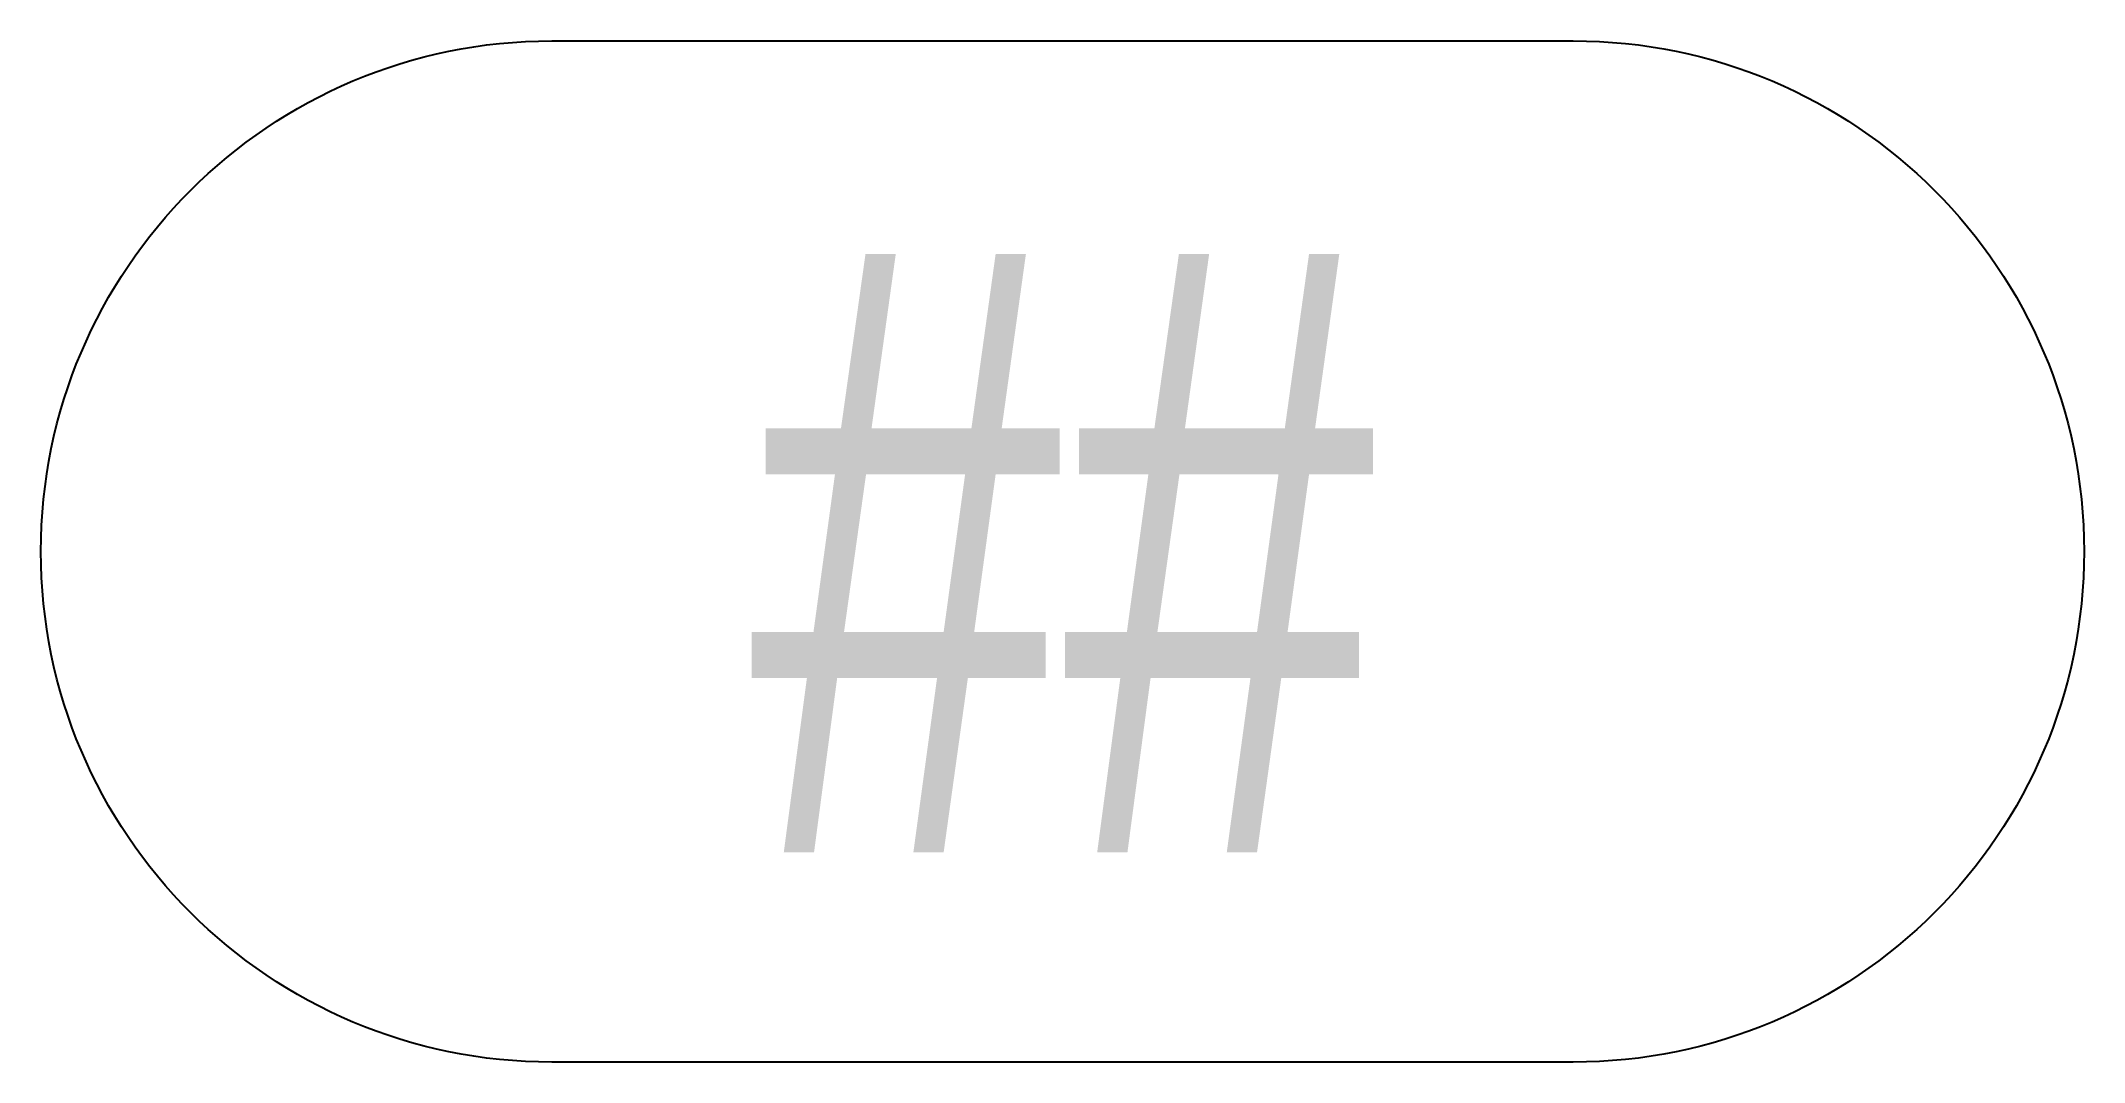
# Model space of a CAD drawing. Header units: inches. Extents: x -1.7 to 1.7, y -0.85 to 0.85.
import ezdxf
from ezdxf.enums import TextEntityAlignment as Align

# ---------------------------------------------------------------- set-up
doc = ezdxf.new("R2010")
doc.units = ezdxf.units.IN
doc.header["$MEASUREMENT"] = 0

# ---------------------------------------------------------------- blocks, each defined once
blk = doc.blocks.new('Finish Tag')
at = {"color": 0, "linetype": 'ByBlock'}
blk.add_lwpolyline([(0.8485, -0.8485), (-0.8485, -0.8485, -1), (-0.8485, 0.8485), (0.8485, 0.8485, -1)], format="xyb", close=True, dxfattribs=at)
at = {"color": 0, "linetype": 'ByBlock', "width": 0.7}
blk.add_attdef('FIN_TAG', text='', height=1, dxfattribs=at).set_placement((0, 0), align=Align.MIDDLE)

msp = doc.modelspace()

# ---------------------------------------------------------------- block references
msp.add_blockref('Finish Tag', (0, 0)).add_auto_attribs({'FIN_TAG': '##'})

doc.saveas('drawing.dxf')
